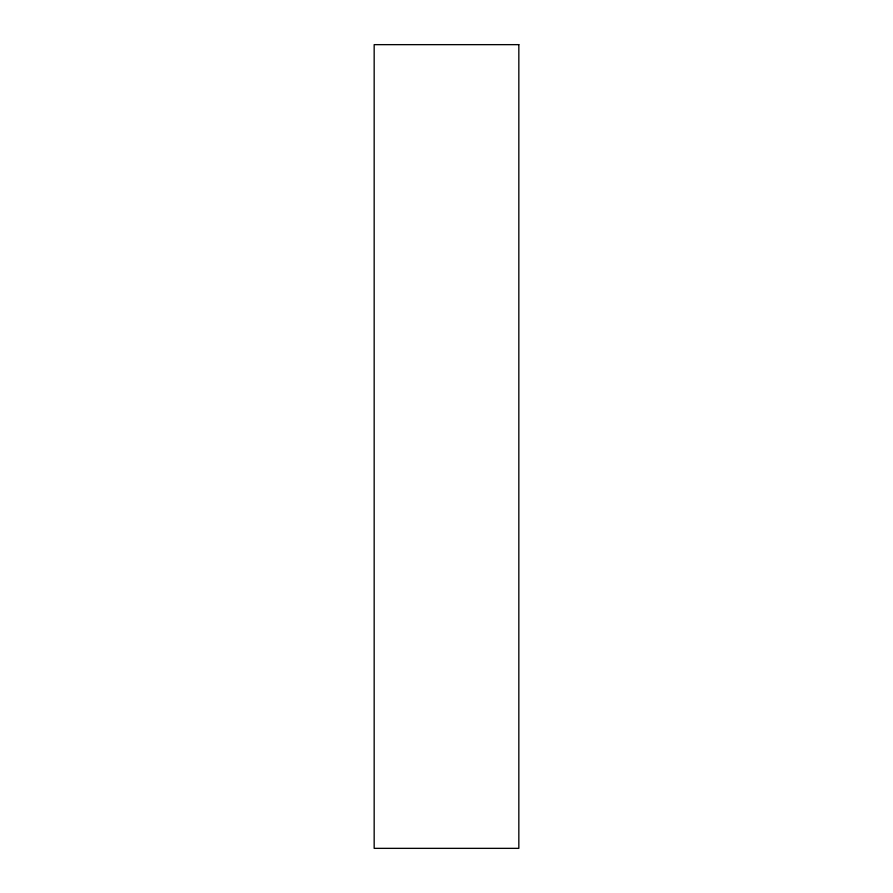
<?xml version="1.0" encoding="UTF-8"?>
<svg xmlns="http://www.w3.org/2000/svg" width="893" height="893" viewBox="0 0 893 893"><rect width="100%" height="100%" fill="white"/><g stroke="black" fill="none" stroke-linecap="round" stroke-linejoin="round"><path stroke-width="1.34" d="M518.833 44.65L374.167 44.65L374.167 848.35L518.833 848.35L518.833 44.65"/></g></svg>
